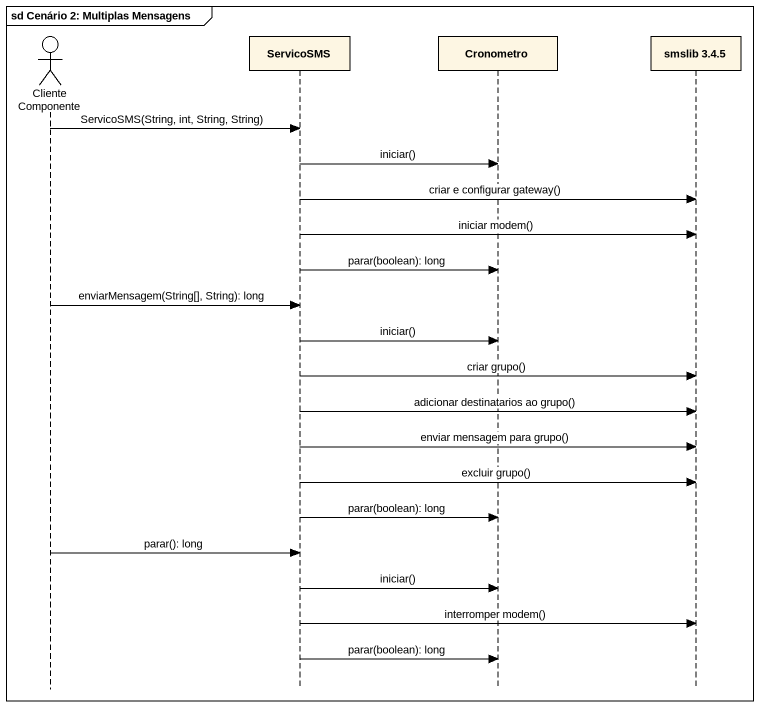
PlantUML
@startuml
mainframe sd Cenário 2: Multiplas Mensagens
hide footbox
actor "Cliente Componente" as Cliente_Componente
participant ServicoSMS
participant Cronometro
participant "smslib 3.4.5" as smslib_3_4_5

Cliente_Componente -> ServicoSMS : ServicoSMS(String, int, String, String)
ServicoSMS -> Cronometro : iniciar()
ServicoSMS -> smslib_3_4_5 : criar e configurar gateway()
ServicoSMS -> smslib_3_4_5 : iniciar modem()
ServicoSMS -> Cronometro : parar(boolean): long
Cliente_Componente -> ServicoSMS : enviarMensagem(String[], String): long
ServicoSMS -> Cronometro : iniciar()
ServicoSMS -> smslib_3_4_5 : criar grupo()
ServicoSMS -> smslib_3_4_5 : adicionar destinatarios ao grupo()
ServicoSMS -> smslib_3_4_5 : enviar mensagem para grupo()
ServicoSMS -> smslib_3_4_5 : excluir grupo()
ServicoSMS -> Cronometro : parar(boolean): long
Cliente_Componente -> ServicoSMS : parar(): long
ServicoSMS -> Cronometro : iniciar()
ServicoSMS -> smslib_3_4_5 : interromper modem()
ServicoSMS -> Cronometro : parar(boolean): long
@enduml
